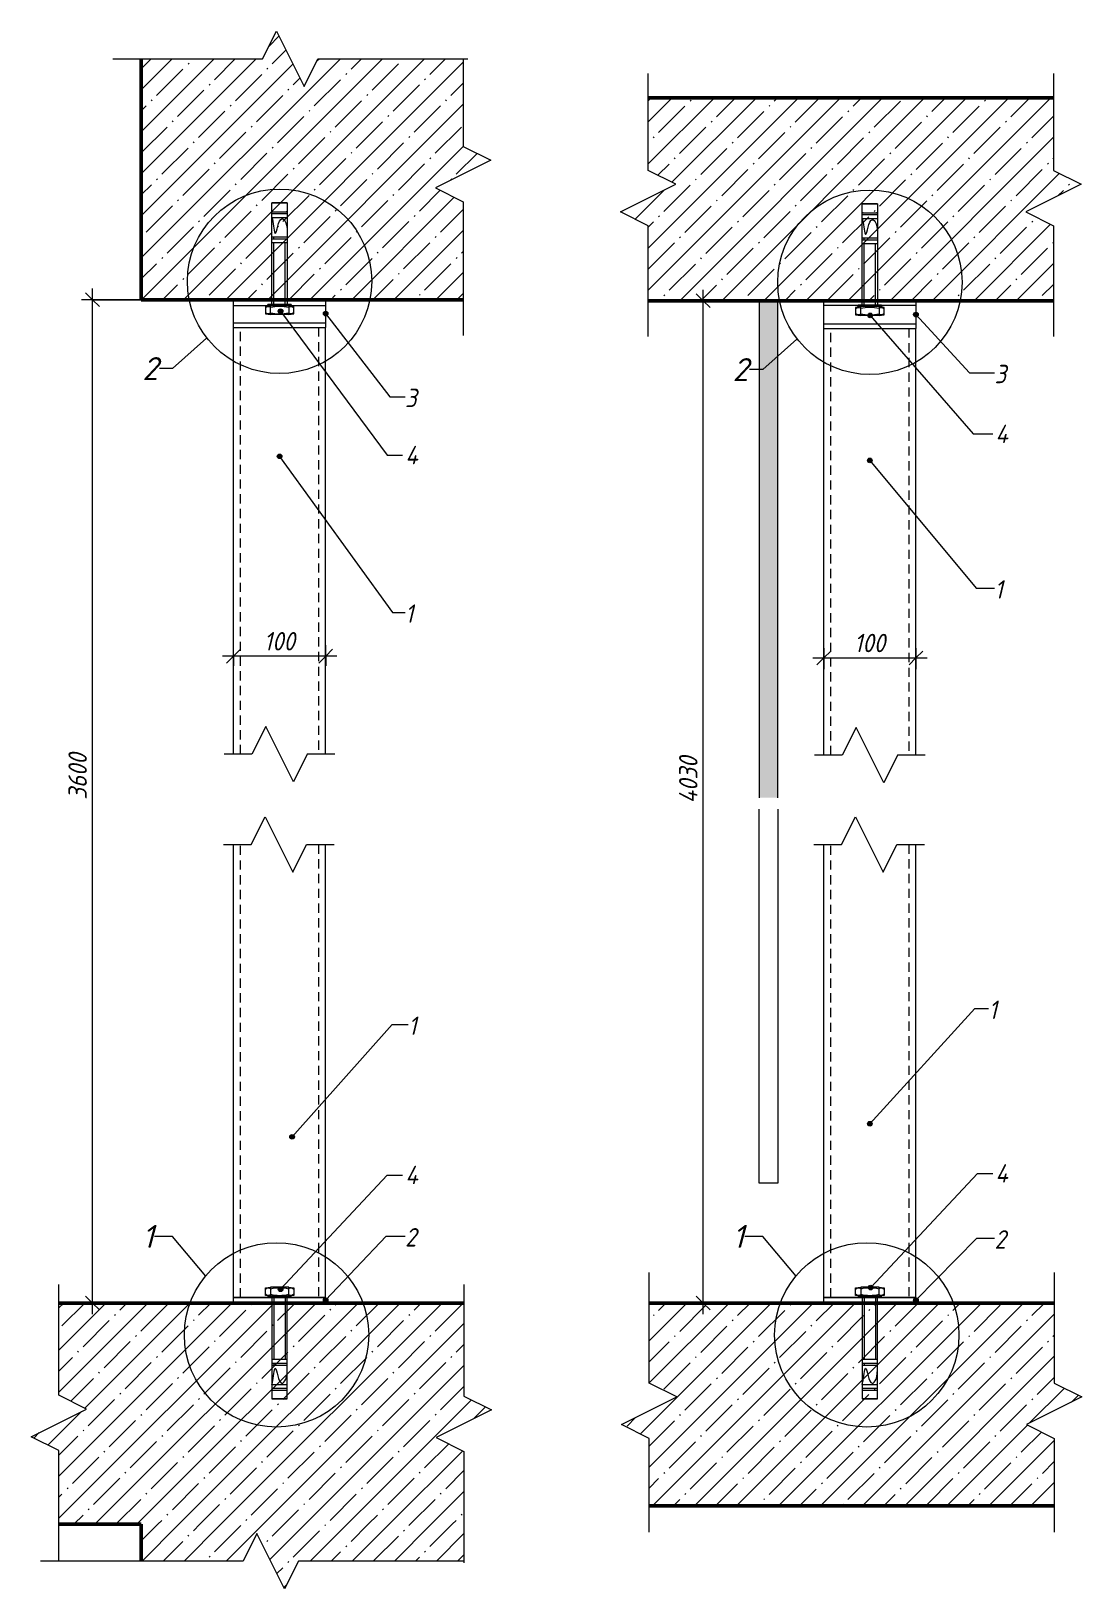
# Model space of a CAD drawing. Header units: millimetres. Extents: x 1214 to 43479, y -809 to 8550.
# Drawn here: x 25717 to 26857, y -440 to 1249 of the extents above; entities that cross this region are included whole.
import ezdxf

# ---------------------------------------------------------------- set-up
doc = ezdxf.new("R2010")
doc.units = ezdxf.units.MM
doc.linetypes.add('200_ШТРИХ_ш1п0_6_', pattern=[16, 10, -6])
for name, color, linetype, lineweight in [('A-ANNO-DIMS', 7, 'Continuous', 9), ('A-ANNO-DIMS-10', 7, 'Continuous', 9), ('A-DETL', 7, 'Continuous', 9), ('A-DETL-1', 7, '200_ШТРИХ_ш1п0_6_', 5), ('A-DETL-2', 7, 'Continuous', 5), ('A-DETL-GENF-2', 7, 'Continuous', 5), ('A-FLOR-FNSH-2', 7, 'Continuous', 50), ('A-FLOR-PATT-1', 7, 'Continuous', 5), ('A-GENM', 7, 'Continuous', 9), ('A-GENM-IDEN', 7, 'Continuous', 9), ('A-WALL-FNSH-1', 7, 'Continuous', 5), ('A-WALL-PATT-1', 7, 'Continuous', 5), ('G-ANNO-TEXT', 7, 'Continuous', 9), ('I-WALL', 7, 'Continuous', 5)]:
    doc.layers.add(name, color=color, linetype=linetype, lineweight=lineweight)
doc.styles.add('ISOCPEUR_I_2', font='isocpeui.ttf', dxfattribs={"width": 0.9, "height": 20})
doc.styles.add('ISOCPEUR_I_3', font='isocpeui.ttf', dxfattribs={"height": 25})
doc.dimstyles.new('ISO-2_0_0_9К_СРЕДНИЙ_1', dxfattribs={"dimscale": 304.8, "dimtxt": 19.919624, "dimasz": 0.049213, "dimexe": 0.03937, "dimexo": 0, "dimgap": 0, "dimtad": 1, "dimdec": 0, "dimzin": 0, "dimdsep": 46, "dimtxsty": 'ISOCPEUR_I_2', "dimblk1": 'OBLIQUE', "dimblk2": 'OBLIQUE', "dimsah": 1, "dimcen": 0.09, "dimdle": 0.03937, "dimazin": 0, "dimtfac": 1, "dimtdec": 4, "dimtix": 1, "dimtmove": 0, "dimatfit": 3, "dimfxl": 1, "dimtvp": 1, "dimtolj": 1, "dimtzin": 0, "dimarcsym": 2})
pattern_1 = [(45, (26075.544, 5485), (-22.80985, 22.80985), []), (45, (26098.353, 5485), (-22.80985, 22.80985), [40.323, -8.065, 1.341, -6.723])]
pattern_2 = [(45, (26460.47, 5285), (-22.80985, 22.80985), []), (45, (26483.28, 5285), (-22.80985, 22.80985), [40.322, -8.064, 1.341, -6.723])]

# ---------------------------------------------------------------- blocks, each defined once
blk = doc.blocks.new('Фахверк_Влож_Швеллер - Швеллер_Фахверка-25560002-АР1_1_Ф-5 и Ф-5_1')
at = {"layer": 'A-GENM'}
for p, q in [((-66660, 928.1), (-66560, 928.1)), ((-66660, 465.2), (-66660, 928.1)), ((-66560, 465.2), (-66560, 928.1))]:
    blk.add_line(p, q, dxfattribs=at)
blk = doc.blocks.new('Фахверк_Влож_Полоса верхняя - Полоса верхняя_Фахверка-25545440-АР1_1_Ф-5 и Ф-5_1')
at = {"layer": 'A-GENM'}
for p, q in [((-66660, 933.1), (-66660, 958.1)), ((-66560, 958.1), (-66560, 933.1)), ((-66660, 928.1), (-66660, 933.1)), ((-66660, 933.1), (-66560, 933.1)), ((-66560, 933.1), (-66560, 928.1)), ((-66660, 928.1), (-66560, 928.1))]:
    blk.add_line(p, q, dxfattribs=at)
blk = doc.blocks.new('DET_L_Линия разрыва1 - М10-27045875-АР1_1_Ф-5 и Ф-5_1')
at = {"layer": 'A-DETL-GENF-2'}
for p, q in [((-66625, 495.2), (-66640, 465.2)), ((-66595, 435.2), (-66625, 495.2)), ((-66640, 465.2), (-66670, 465.2)), ((-66580, 465.2), (-66595, 435.2)), ((-66550, 465.2), (-66580, 465.2))]:
    blk.add_line(p, q, dxfattribs=at)
blk = doc.blocks.new('DET_L_Линия разрыва1 - М10-27047148-АР1_1_Ф-5 и Ф-5_1')
at = {"layer": 'A-DETL-GENF-2'}
for p, q in [((-66410.9, 1219.4), (-66410.9, 1124.4)), ((-66410.9, 1124.4), (-66380.9, 1109.4)), ((-66380.9, 1109.4), (-66440.9, 1079.4)), ((-66440.9, 1079.4), (-66410.9, 1064.4)), ((-66410.9, 1064.4), (-66410.9, 919.4))]:
    blk.add_line(p, q, dxfattribs=at)
blk = doc.blocks.new('DET_L_Линия разрыва1 - М10-27047082-АР1_1_Ф-5 и Ф-5_1')
at = {"layer": 'A-DETL-GENF-2'}
for p, q in [((-66628.4, 1219.4), (-66613.4, 1249.4)), ((-66613.4, 1249.4), (-66583.4, 1189.4)), ((-66790.9, 1219.4), (-66628.4, 1219.4)), ((-66583.4, 1189.4), (-66568.4, 1219.4)), ((-66568.4, 1219.4), (-66405.9, 1219.4))]:
    blk.add_line(p, q, dxfattribs=at)
blk = doc.blocks.new('Фахверк_Влож_Швеллер - Швеллер_Фахверка-V14-АР1_1_Ф-5 и Ф-5_1')
at = {"layer": 'A-GENM'}
for p, q in [((-66660, -124), (-66660, 367.3)), ((-66560, -124), (-66560, 367.3)), ((-66560, -124), (-66660, -124))]:
    blk.add_line(p, q, dxfattribs=at)
blk = doc.blocks.new('Фахверк_Влож_Полоса нижняя - Полоса_Фахверка-25539285-АР1_1_Ф-5 и Ф-5_1')
at = {"layer": 'A-GENM'}
for p, q in [((-66660, -130), (-66660, -124)), ((-66660, -124), (-66560, -124)), ((-66560, -124), (-66560, -130))]:
    blk.add_line(p, q, dxfattribs=at)
blk = doc.blocks.new('DET_L_Линия разрыва1 - М10-27046020-АР1_1_Ф-5 и Ф-5_1')
at = {"layer": 'A-DETL-GENF-2'}
for p, q in [((-66849.5, -230), (-66849.5, -110)), ((-66819.5, -245), (-66849.5, -230)), ((-66879.5, -275), (-66819.5, -245)), ((-66849.5, -290), (-66879.5, -275)), ((-66849.5, -410), (-66849.5, -290))]:
    blk.add_line(p, q, dxfattribs=at)
blk = doc.blocks.new('DET_L_Линия разрыва1 - М10-27045885-АР1_1_Ф-5 и Ф-5_1')
at = {"layer": 'A-DETL-GENF-2'}
for p, q in [((-66640.7, 367.3), (-66625.7, 397.3)), ((-66625.7, 397.3), (-66595.7, 337.3)), ((-66670.7, 367.3), (-66640.7, 367.3)), ((-66595.7, 337.3), (-66580.7, 367.3)), ((-66580.7, 367.3), (-66550.7, 367.3))]:
    blk.add_line(p, q, dxfattribs=at)
blk = doc.blocks.new('DET_L_Линия разрыва1 - М10-27047293-АР1_1_Ф-5 и Ф-5_1')
at = {"layer": 'A-DETL-GENF-2'}
for p, q in [((-66634.5, -380), (-66649.5, -410)), ((-66604.5, -440), (-66634.5, -380)), ((-66649.5, -410), (-66869.5, -410)), ((-66589.5, -410), (-66604.5, -440)), ((-66410, -410), (-66589.5, -410))]:
    blk.add_line(p, q, dxfattribs=at)
blk = doc.blocks.new('DET_L_Линия разрыва1 - М10-27047339-АР1_1_Ф-5 и Ф-5_1')
at = {"layer": 'A-DETL-GENF-2'}
for p, q in [((-66410, -110), (-66410, -230.9)), ((-66410, -230.9), (-66380, -245.9)), ((-66380, -245.9), (-66440, -275.9)), ((-66440, -275.9), (-66410, -290.9)), ((-66410, -290.9), (-66410, -411.8))]:
    blk.add_line(p, q, dxfattribs=at)
blk = doc.blocks.new('Фахверк_Влож_Швеллер - Швеллер_Фахверка-26877483-АР1_1_Ф-6')
at = {"layer": 'A-GENM'}
for p, q in [((-21980, 927), (-21880, 927)), ((-21980, 464.1), (-21980, 927)), ((-21880, 464.1), (-21880, 927))]:
    blk.add_line(p, q, dxfattribs=at)
blk = doc.blocks.new('Фахверк_Влож_Полоса верхняя - Полоса верхняя_Фахверка-25545440-АР1_1_Ф-6')
at = {"layer": 'A-GENM'}
for p, q in [((-21980, 932), (-21980, 957)), ((-21880, 957), (-21880, 932)), ((-21980, 927), (-21980, 932)), ((-21980, 932), (-21880, 932)), ((-21880, 932), (-21880, 927)), ((-21980, 927), (-21880, 927))]:
    blk.add_line(p, q, dxfattribs=at)
blk = doc.blocks.new('DET_L_Линия разрыва1 - М10-27045875-АР1_1_Ф-6')
at = {"layer": 'A-DETL-GENF-2'}
for p, q in [((-21945, 494.1), (-21960, 464.1)), ((-21915, 434.1), (-21945, 494.1)), ((-21960, 464.1), (-21990, 464.1)), ((-21900, 464.1), (-21915, 434.1)), ((-21870, 464.1), (-21900, 464.1))]:
    blk.add_line(p, q, dxfattribs=at)
blk = doc.blocks.new('DET_L_Линия разрыва1 - М10-27046020-АР1_1_Ф-6')
at = {"layer": 'A-DETL-GENF-2'}
for p, q in [((-22170.4, 1098.3), (-22170.4, 1203.4)), ((-22140.4, 1083.3), (-22170.4, 1098.3)), ((-22200.4, 1053.3), (-22140.4, 1083.3)), ((-22170.4, 1038.3), (-22200.4, 1053.3)), ((-22170.4, 918.3), (-22170.4, 1038.3))]:
    blk.add_line(p, q, dxfattribs=at)
blk = doc.blocks.new('DET_L_Линия разрыва1 - М10-V15-АР1_1_Ф-6')
at = {"layer": 'A-DETL-GENF-2'}
for p, q in [((-21730.9, 1203.4), (-21730.9, 1098.3)), ((-21730.9, 1098.3), (-21700.9, 1083.3)), ((-21700.9, 1083.3), (-21760.9, 1053.3)), ((-21760.9, 1053.3), (-21730.9, 1038.3)), ((-21730.9, 1038.3), (-21730.9, 918.3))]:
    blk.add_line(p, q, dxfattribs=at)
blk = doc.blocks.new('Фахверк_Влож_Швеллер - Швеллер_Фахверка-V16-АР1_1_Ф-6')
at = {"layer": 'A-GENM'}
for p, q in [((-21980, -124), (-21980, 367.3)), ((-21880, -124), (-21880, 367.3)), ((-21880, -124), (-21980, -124))]:
    blk.add_line(p, q, dxfattribs=at)
blk = doc.blocks.new('Фахверк_Влож_Полоса нижняя - Полоса_Фахверка-25539285-АР1_1_Ф-6')
at = {"layer": 'A-GENM'}
for p, q in [((-21980, -130), (-21980, -124)), ((-21980, -124), (-21880, -124)), ((-21880, -124), (-21880, -130))]:
    blk.add_line(p, q, dxfattribs=at)
blk = doc.blocks.new('DET_L_Линия разрыва1 - М10-V17-АР1_1_Ф-6')
at = {"layer": 'A-DETL-GENF-2'}
for p, q in [((-22169.5, -216.9), (-22169.5, -96.9)), ((-22139.5, -231.9), (-22169.5, -216.9)), ((-22199.5, -261.9), (-22139.5, -231.9)), ((-22169.5, -276.9), (-22199.5, -261.9)), ((-22169.5, -378.6), (-22169.5, -276.9))]:
    blk.add_line(p, q, dxfattribs=at)
blk = doc.blocks.new('DET_L_Линия разрыва1 - М10-27045885-АР1_1_Ф-6')
at = {"layer": 'A-DETL-GENF-2'}
for p, q in [((-21960.7, 367.3), (-21945.7, 397.3)), ((-21945.7, 397.3), (-21915.7, 337.3)), ((-21990.7, 367.3), (-21960.7, 367.3)), ((-21915.7, 337.3), (-21900.7, 367.3)), ((-21900.7, 367.3), (-21870.7, 367.3))]:
    blk.add_line(p, q, dxfattribs=at)
blk = doc.blocks.new('DET_L_Линия разрыва1 - М10-V18-АР1_1_Ф-6')
at = {"layer": 'A-DETL-GENF-2'}
for p, q in [((-21730, -96.9), (-21730, -216.9)), ((-21730, -216.9), (-21700, -231.9)), ((-21700, -231.9), (-21760, -261.9)), ((-21760, -261.9), (-21730, -276.9)), ((-21730, -276.9), (-21730, -378.6))]:
    blk.add_line(p, q, dxfattribs=at)
blk = doc.blocks.new('DIMBLOCK65-АР1_1_Ф-5 и Ф-5_1')
at = {"layer": 'A-ANNO-DIMS-10', "lineweight": 20}
for p, q in [((25783.6, 958.1), (25776.1, 965.6)), ((25783.6, 958.1), (25791.1, 950.6)), ((25783.6, -130), (25776.1, -122.5)), ((25783.6, -130), (25791.1, -137.5))]:
    blk.add_line(p, q, dxfattribs=at)
at = {"layer": 'A-ANNO-DIMS-10'}
for p, q in [((25783.6, -142), (25783.6, 970.1)), ((25838.1, 958.1), (25771.6, 958.1)), ((25783.6, 958.1), (25838.1, 958.1)), ((25773, -130), (25795.6, -130)), ((25783.6, -130), (25773, -130))]:
    blk.add_line(p, q, dxfattribs=at)
at = {"layer": 'A-ANNO-DIMS-10', "color": 0, "insert": (25757.5, 415.8), "char_height": 20, "width": 60.678, "attachment_point": 1, "rotation": 90, "line_spacing_factor": 1.149209, "style": 'ISOCPEUR_I_2'}
blk.add_mtext('3600', dxfattribs=at)
blk = doc.blocks.new('_Oblique')
at = {"color": 0, "linetype": 'ByBlock', "lineweight": -2}
blk.add_line((-0.5, -0.5), (0.5, 0.5), dxfattribs=at)
blk = doc.blocks.new('DIMBLOCK66-АР1_1_Ф-5 и Ф-5_1')
at = {"layer": 'A-ANNO-DIMS-10'}
for p, q in [((25936.6, 561), (25936.6, 583.6)), ((26036.6, 561), (26036.6, 583.6)), ((26048.6, 571.6), (25924.6, 571.6)), ((25936.6, 571.6), (25936.6, 561)), ((26036.6, 571.6), (26036.6, 561))]:
    blk.add_line(p, q, dxfattribs=at)
at = {"layer": 'A-ANNO-DIMS-10', "lineweight": 20}
for p, q in [((25936.6, 571.6), (25944.1, 579.1)), ((26036.6, 571.6), (26044.1, 579.1)), ((25936.6, 571.6), (25929.1, 564.1)), ((26036.6, 571.6), (26029.1, 564.1))]:
    blk.add_line(p, q, dxfattribs=at)
at = {"layer": 'A-ANNO-DIMS-10', "color": 0, "insert": (25969.5, 597.7), "char_height": 20, "width": 40.912, "attachment_point": 1, "line_spacing_factor": 1.149209, "style": 'ISOCPEUR_I_2'}
blk.add_mtext('100', dxfattribs=at)
blk = doc.blocks.new('DIMBLOCK67-АР1_1_Ф-6')
at = {"layer": 'A-ANNO-DIMS-10', "lineweight": 20}
for p, q in [((26446.2, 957), (26438.7, 964.5)), ((26446.2, 957), (26453.7, 949.5)), ((26446.2, -130), (26438.7, -122.5)), ((26446.2, -130), (26453.7, -137.5))]:
    blk.add_line(p, q, dxfattribs=at)
at = {"layer": 'A-ANNO-DIMS-10'}
for p, q in [((26446.2, -142), (26446.2, 969)), ((26435.5, 957), (26458.2, 957)), ((26446.2, 957), (26435.5, 957)), ((26435.5, -130), (26458.2, -130)), ((26446.2, -130), (26435.5, -130))]:
    blk.add_line(p, q, dxfattribs=at)
at = {"layer": 'A-ANNO-DIMS-10', "color": 0, "insert": (26420, 411.8), "char_height": 20, "width": 62.517, "attachment_point": 1, "rotation": 90, "line_spacing_factor": 1.149209, "style": 'ISOCPEUR_I_2'}
blk.add_mtext('4030', dxfattribs=at)
blk = doc.blocks.new('DIMBLOCK68-АР1_1_Ф-6')
at = {"layer": 'A-ANNO-DIMS-10'}
for p, q in [((26577, 580.2), (26577, 557.6)), ((26577, 569.6), (26577, 580.2)), ((26677, 580.2), (26677, 557.6)), ((26677, 569.6), (26677, 580.2)), ((26565, 569.6), (26689, 569.6))]:
    blk.add_line(p, q, dxfattribs=at)
at = {"layer": 'A-ANNO-DIMS-10', "lineweight": 20}
for p, q in [((26577, 569.6), (26584.5, 577.1)), ((26677, 569.6), (26684.5, 577.1)), ((26577, 569.6), (26569.5, 562.1)), ((26677, 569.6), (26669.5, 562.1))]:
    blk.add_line(p, q, dxfattribs=at)
at = {"layer": 'A-ANNO-DIMS-10', "color": 0, "insert": (26609.9, 595.8), "char_height": 20, "width": 40.912, "attachment_point": 1, "line_spacing_factor": 1.149209, "style": 'ISOCPEUR_I_2'}
blk.add_mtext('100', dxfattribs=at)

msp = doc.modelspace()

# ---------------------------------------------------------------- hatches: boundary and pattern name
at = {"layer": 'A-FLOR-PATT-1'}
h = msp.add_hatch(dxfattribs=at)
h.set_pattern_fill('FP_7', color=256, style=0, pattern_type=2)
h.set_pattern_definition(pattern_1)
h.paths.add_polyline_path([(26155.71252, 958.0997), (26185.71252, 958.0997), (26185.71252, 1064.38023), (26155.71252, 1079.38023), (26215.71252, 1109.38023), (26185.71252, 1124.38023), (26185.71252, 1219.38023), (26028.21252, 1219.38023), (26013.21252, 1189.38023), (25983.21252, 1249.38023), (25968.21252, 1219.38023), (25836.56973, 1219.38023), (25836.56973, 958.0997)], flags=0)
h = msp.add_hatch(dxfattribs=at)
h.set_pattern_fill('FP_8', color=256, style=0, pattern_type=2)
h.set_pattern_definition(pattern_2)
h.paths.add_polyline_path([(26676.9892, 957.02828), (26826.13252, 957.02828), (26826.13252, 1038.30889), (26796.13252, 1053.30889), (26856.13252, 1083.30889), (26826.13252, 1098.30889), (26826.13252, 1177.02822), (26386.60852, 1177.02822), (26386.60852, 1098.30889), (26416.60852, 1083.30889), (26356.60852, 1053.30889), (26386.60852, 1038.30889), (26386.60852, 957.02828), (26576.98919, 957.02828)], flags=0)
h = msp.add_hatch(dxfattribs=at)
h.set_pattern_fill('FP_7', color=256, style=0, pattern_type=2)
h.set_pattern_definition(pattern_1)
h.paths.add_polyline_path([(25747.0452, -370.00002), (26186.56919, -370.00002), (26186.56919, -290.89271), (26156.56919, -275.89271), (26216.56919, -245.89271), (26186.56919, -230.89271), (26186.56919, -130), (25747.0452, -130), (25747.0452, -230), (25777.0452, -245), (25717.0452, -275), (25747.0452, -290), (25747.0452, -368.80235)], flags=0)
h = msp.add_hatch(dxfattribs=at)
h.set_pattern_fill('FP_8', color=256, style=0, pattern_type=2)
h.set_pattern_definition(pattern_2)
h.paths.add_polyline_path([(26387.4652, -350), (26826.98919, -350), (26826.98919, -276.91977), (26796.98919, -261.91977), (26856.98919, -231.91977), (26826.98919, -216.91977), (26826.98919, -130), (26387.4652, -130), (26387.4652, -216.91977), (26417.4652, -231.91977), (26357.4652, -261.91977), (26387.4652, -276.91977), (26387.4652, -302.10964)], flags=0)
h = msp.add_hatch(dxfattribs=at)
h.set_pattern_fill('FP_7', color=256, style=0, pattern_type=2)
h.set_pattern_definition(pattern_1)
h.paths.add_polyline_path([(25992.0452, -440), (26007.0452, -410), (26186.56919, -410), (26186.56919, -370.00002), (25836.56973, -370.00002), (25836.56973, -410), (25947.0452, -410), (25962.0452, -380), (25977.0452, -410)], flags=0)
at = {"layer": 'A-GENM-IDEN'}
h = msp.add_hatch(color=256, dxfattribs=at)
edge = h.paths.add_edge_path(flags=0)
edge.add_arc((26036.56919, 943.09959), 2.5, 0, 360)
h = msp.add_hatch(color=256, dxfattribs=at)
edge = h.paths.add_edge_path(flags=0)
edge.add_arc((26676.98919, 942.02825), 2.5, 0, 360)
h = msp.add_hatch(color=256, dxfattribs=at)
edge = h.paths.add_edge_path(flags=0)
edge.add_arc((25986.56919, 788.23957), 2.5, 0, 360)
h = msp.add_hatch(color=256, dxfattribs=at)
edge = h.paths.add_edge_path(flags=0)
edge.add_arc((26626.98919, 783.87078), 2.5, 0, 360)
h = msp.add_hatch(color=256, dxfattribs=at)
edge = h.paths.add_edge_path(flags=0)
edge.add_arc((26000.17239, 50.2505), 2.5, 0, 360)
h = msp.add_hatch(color=256, dxfattribs=at)
edge = h.paths.add_edge_path(flags=0)
edge.add_arc((26626.98919, 64.40066), 2.5, 0, 360)
h = msp.add_hatch(color=256, dxfattribs=at)
edge = h.paths.add_edge_path(flags=0)
edge.add_arc((26036.56919, -127), 2.5, 0, 360)
h = msp.add_hatch(color=256, dxfattribs=at)
edge = h.paths.add_edge_path(flags=0)
edge.add_arc((26676.98919, -127), 2.5, 0, 360)
at = {"layer": 'A-WALL-PATT-1'}
h = msp.add_hatch(dxfattribs=at)
h.set_pattern_fill('FP_9', color=256, style=0, pattern_type=2)
h.set_pattern_definition([(45, (26460.471, 5285), (-7.543415, 7.543415), [10.668, -1.778, 0.356, -1.778]), (45, (26460.471, 5292.539), (-7.543415, 7.543415), []), (50, (26460.471, 5285), (12.752731, -1.115207), [1.333, -14.668]), (355, (26460.471, 5285), (-2.466776, 13.373885), [1.067, -11.735]), (100.451, (26461.534, 5284.907), (10.286072, 12.258196), [1.133, -12.466]), (46.184, (26460.471, 5288.556), (18.97573, -2.943244), [2, -22.003]), (96.636, (26462.052, 5288.311), (16.61788, 17.31942), [1.7, -18.699]), (351.184, (26460.471, 5288.556), (16.61877, 17.3196), [1.6, -17.602]), (21, (26462.249, 5287.667), (10.613127, -7.158028), [1.333, -14.668]), (326, (26462.249, 5287.667), (4.326297, 12.89298), [1.067, -11.735]), (71.451, (26463.133, 5287.07), (14.939292, 5.734473), [1.133, -12.466]), (37.5, (26460.471, 5285), (0.2165217, 5.918939), [0.335, -11.257, 0.335, -11.577, -11.779]), (37.5, (26460.471, 5285), (0.2165217, 5.918939), [-23.505, 0.335, -11.444]), (7.5, (26460.471, 5285), (4.677696, 7.012555), [0.335, -6.457, 0.335, -10.991, -4.489]), (7.5, (26460.471, 5285), (4.677696, 7.012555), [-18.118, 0.335, -4.154]), (327.5, (26456.506, 5285), (9.490761, -0.401216), [0.335, -4.11, 0.335, -13.533, -18.402]), (327.5, (26456.506, 5285), (9.490761, -0.401216), [-18.313, 0.335, -18.067]), (317.5, (26454.728, 5285), (10.368424, 1.779783), [0.335, -5.443, 0.335, -8.875, -13.068]), (317.5, (26454.728, 5285), (10.368424, 1.779783), [-14.989, 0.335, -12.733])])
h.paths.add_polyline_path([(26506.98847, 417.91962), (26526.98957, 417.91962), (26526.98957, 957.02828), (26506.98847, 957.02828), (26506.98847, 927.02836)], flags=0)
at = {"layer": 'G-ANNO-TEXT'}
h = msp.add_hatch(color=256, dxfattribs=at)
edge = h.paths.add_edge_path(flags=0)
edge.add_arc((25987.63862, 945.69452), 2.5, 0, 360)
h = msp.add_hatch(color=256, dxfattribs=at)
edge = h.paths.add_edge_path(flags=0)
edge.add_arc((26627.34611, 941.05382), 2.5, 0, 360)
h = msp.add_hatch(color=256, dxfattribs=at)
edge = h.paths.add_edge_path(flags=0)
edge.add_arc((25987.63862, -115.03949), 2.5, 0, 360)
h = msp.add_hatch(color=256, dxfattribs=at)
edge = h.paths.add_edge_path(flags=0)
edge.add_arc((26627.87361, -113.31655), 2.5, 0, 360)

# ---------------------------------------------------------------- linework, layer by layer
at = {"layer": 'A-DETL'}
for p, q in [((25936.56919, 951.66378), (26036.56919, 951.66378)), ((26576.98919, 952.02825), (26676.98919, 952.02825))]:
    msp.add_line(p, q, dxfattribs=at)
at = {"layer": 'A-DETL-1'}
for p, q in [((25944.16919, 465.21365), (25944.16919, 928.09959)), ((26028.96919, 928.09959), (26028.96919, 465.21365)), ((26584.58919, 464.14231), (26584.58919, 927.02825)), ((26669.38919, 927.02825), (26669.38919, 464.14231)), ((25944.16919, -124), (25944.16919, 367.30339)), ((26028.96919, 367.30339), (26028.96919, -124)), ((26584.58919, -124), (26584.58919, 367.30339)), ((26669.38919, 367.30339), (26669.38919, -124))]:
    msp.add_line(p, q, dxfattribs=at)
at = {"layer": 'A-DETL-2'}
for p, q in [((25994.83529, 1063.09959), (25978.30309, 1063.09959)), ((25978.30309, 1063.09959), (25994.83529, 1063.09959)), ((25978.30309, 953.09959), (25978.30309, 1063.09959)), ((25978.30309, 1051.45283), (25994.83529, 1051.45283)), ((25979.27502, 1053.51936), (25993.86337, 1053.51936)), ((25994.83529, 1063.09959), (25994.83529, 953.09959)), ((26635.25529, 1062.02825), (26618.72309, 1062.02825)), ((26618.72309, 1062.02825), (26635.25529, 1062.02825)), ((26618.72309, 952.02825), (26618.72309, 1062.02825)), ((26618.72309, 1050.38149), (26635.25529, 1050.38149)), ((26619.69502, 1052.44802), (26634.28337, 1052.44802)), ((26635.25529, 1062.02825), (26635.25529, 952.02825)), ((25978.30309, 1047.31978), (25994.83529, 1047.31978)), ((26618.72309, 1046.24844), (26635.25529, 1046.24844)), ((25978.30309, 1026.35685), (25994.83529, 1026.35685)), ((25978.30309, 1024.29032), (25994.83529, 1024.29032)), ((25978.30309, 1020.15727), (25994.83529, 1020.15727)), ((25980.36962, 1024.29032), (25980.36962, 1026.35685)), ((25980.41154, 953.09959), (25980.41154, 1020.15727)), ((25980.45835, 1024.29032), (25980.45835, 1026.35685)), ((25992.72685, 953.09959), (25992.72685, 1020.15727)), ((26618.72309, 1025.28551), (26635.25529, 1025.28551)), ((26618.72309, 1023.21898), (26635.25529, 1023.21898)), ((26618.72309, 1019.08593), (26635.25529, 1019.08593)), ((26620.78962, 1023.21898), (26620.78962, 1025.28551)), ((26620.83154, 952.02825), (26620.83154, 1019.08593)), ((26620.87835, 1023.21898), (26620.87835, 1025.28551)), ((26633.14685, 952.02825), (26633.14685, 1019.08593)), ((25976.64987, 951.66378), (25971.16127, 950.89492)), ((25971.16127, 950.89492), (25971.16127, 942.70164)), ((25973.89451, 951.66378), (25973.89451, 953.09959)), ((25999.24388, 953.09959), (25973.89451, 953.09959)), ((25999.24388, 951.66378), (25973.89451, 951.66378)), ((25976.64987, 941.91532), (25976.64987, 951.66378)), ((25996.48851, 951.66378), (25976.64987, 951.66378)), ((25981.02561, 953.09959), (25983.06834, 953.09959)), ((26001.97712, 950.89492), (25996.48851, 951.66378)), ((25996.48851, 951.66378), (25996.48851, 941.91532)), ((25999.24388, 953.09959), (25999.24388, 951.66378)), ((26001.97712, 942.70164), (26001.97712, 950.89492)), ((26617.06987, 950.59244), (26611.58127, 949.82358)), ((26611.58127, 949.82358), (26611.58127, 941.6303)), ((26614.31451, 950.59244), (26614.31451, 952.02825)), ((26639.66388, 952.02825), (26614.31451, 952.02825)), ((26639.66388, 950.59244), (26614.31451, 950.59244)), ((26617.06987, 940.84398), (26617.06987, 950.59244)), ((26636.90851, 950.59244), (26617.06987, 950.59244)), ((26621.44561, 952.02825), (26623.48834, 952.02825)), ((26642.39712, 949.82358), (26636.90851, 950.59244)), ((26636.90851, 950.59244), (26636.90851, 940.84398)), ((26639.66388, 952.02825), (26639.66388, 950.59244)), ((26642.39712, 941.6303), (26642.39712, 949.82358)), ((25971.16127, 942.70164), (25976.64987, 941.93278)), ((25996.48851, 941.91532), (25976.64987, 941.91532)), ((25996.48851, 941.93278), (26001.97712, 942.70164)), ((26611.58127, 941.6303), (26617.06987, 940.86144)), ((26636.90851, 940.84398), (26617.06987, 940.84398)), ((26636.90851, 940.86144), (26642.39712, 941.6303)), ((25971.16127, -113.60205), (25976.64987, -112.83319)), ((25971.16127, -121.79533), (25971.16127, -113.60205)), ((25996.48851, -112.81573), (25976.64987, -112.81573)), ((25976.64987, -112.81573), (25976.64987, -122.56419)), ((25996.48851, -122.56419), (25996.48851, -112.81573)), ((25996.48851, -112.83319), (26001.97712, -113.60205)), ((26001.97712, -113.60205), (26001.97712, -121.79533)), ((26611.58127, -113.60205), (26617.06987, -112.83319)), ((26611.58127, -121.79533), (26611.58127, -113.60205)), ((26636.90851, -112.81573), (26617.06987, -112.81573)), ((26617.06987, -112.81573), (26617.06987, -122.56419)), ((26636.90851, -122.56419), (26636.90851, -112.81573)), ((26636.90851, -112.83319), (26642.39712, -113.60205)), ((26642.39712, -113.60205), (26642.39712, -121.79533)), ((25976.64987, -122.56419), (25971.16127, -121.79533)), ((25999.24388, -122.56419), (25973.89451, -122.56419)), ((25973.89451, -122.56419), (25973.89451, -124)), ((25999.24388, -124), (25973.89451, -124)), ((25996.48851, -122.56419), (25976.64987, -122.56419)), ((25978.30309, -124), (25978.30309, -234)), ((25980.41154, -124), (25980.41154, -191.05768)), ((25981.02561, -124), (25983.06834, -124)), ((25992.72685, -124), (25992.72685, -191.05768)), ((25994.83529, -234), (25994.83529, -124)), ((26001.97712, -121.79533), (25996.48851, -122.56419)), ((25999.24388, -124), (25999.24388, -122.56419)), ((26617.06987, -122.56419), (26611.58127, -121.79533)), ((26639.66388, -122.56419), (26614.31451, -122.56419)), ((26614.31451, -122.56419), (26614.31451, -124)), ((26639.66388, -124), (26614.31451, -124)), ((26636.90851, -122.56419), (26617.06987, -122.56419)), ((26618.72309, -124), (26618.72309, -234)), ((26620.83154, -124), (26620.83154, -191.05768)), ((26621.44561, -124), (26623.48834, -124)), ((26633.14685, -124), (26633.14685, -191.05768)), ((26635.25529, -234), (26635.25529, -124)), ((26642.39712, -121.79533), (26636.90851, -122.56419)), ((26639.66388, -124), (26639.66388, -122.56419)), ((25978.30309, -191.05768), (25994.83529, -191.05768)), ((25978.30309, -195.19073), (25994.83529, -195.19073)), ((25978.30309, -197.25726), (25994.83529, -197.25726)), ((25980.36962, -195.19073), (25980.36962, -197.25726)), ((25980.45835, -195.19073), (25980.45835, -197.25726)), ((26618.72309, -191.05768), (26635.25529, -191.05768)), ((26618.72309, -195.19073), (26635.25529, -195.19073)), ((26618.72309, -197.25726), (26635.25529, -197.25726)), ((26620.78962, -195.19073), (26620.78962, -197.25726)), ((26620.87835, -195.19073), (26620.87835, -197.25726)), ((25978.30309, -218.22019), (25994.83529, -218.22019)), ((26618.72309, -218.22019), (26635.25529, -218.22019)), ((25978.30309, -222.35324), (25994.83529, -222.35324)), ((25994.83529, -234), (25978.30309, -234)), ((25978.30309, -234), (25994.83529, -234)), ((25979.27502, -224.41977), (25993.86337, -224.41977)), ((26618.72309, -222.35324), (26635.25529, -222.35324)), ((26635.25529, -234), (26618.72309, -234)), ((26618.72309, -234), (26635.25529, -234)), ((26619.69502, -224.41977), (26634.28337, -224.41977))]:
    msp.add_line(p, q, dxfattribs=at)
for centre in [(25986.56919, 978.09959), (26626.98919, 977.02825), (25983.24827, -164.61535), (26623.66827, -164.61535)]:
    msp.add_circle(centre, 100, dxfattribs=at)
for centre, radius, start, end in [((25979.48369, 1052.15939), 1.37588, 98.72344894, 149.10051454), ((25993.65469, 1052.15939), 1.37588, 30.89948539, 81.27655106), ((26619.9037, 1051.08805), 1.37588, 98.72344894, 149.10051454), ((26634.07469, 1051.08805), 1.37588, 30.89948539, 81.27655106), ((25974.29012, 946.35684), 4.22871, 56.08031185, 137.72360385), ((25986.56919, 907.94076), 42.8477, 76.61449587, 103.38550413), ((25998.84826, 946.35684), 4.22871, 42.27639616, 123.91968816), ((26614.71013, 945.2855), 4.22871, 56.08031185, 137.72360385), ((26626.98919, 906.86942), 42.8477, 76.61449587, 103.38550413), ((26639.26826, 945.2855), 4.22871, 42.27639616, 123.91968816), ((25974.29012, 947.22226), 4.22871, 222.27639615, 303.91968815), ((25986.56919, 985.63834), 42.8477, 256.61449587, 283.38550413), ((25998.84826, 947.22226), 4.22871, 236.08031184, 317.72360384), ((26614.71013, 946.15092), 4.22871, 222.27639615, 303.91968815), ((26626.98919, 984.567), 42.8477, 256.61449587, 283.38550413), ((26639.26826, 946.15092), 4.22871, 236.08031184, 317.72360384), ((25974.29012, -118.12267), 4.22871, 56.08031185, 137.72360385), ((25986.56919, -156.53875), 42.8477, 76.61449587, 103.38550413), ((25998.84826, -118.12267), 4.22871, 42.27639616, 123.91968816), ((26614.71013, -118.12267), 4.22871, 56.08031185, 137.72360385), ((26626.98919, -156.53875), 42.8477, 76.61449587, 103.38550413), ((26639.26826, -118.12267), 4.22871, 42.27639616, 123.91968816), ((25974.29012, -117.25725), 4.22871, 222.27639615, 303.91968815), ((25986.56919, -78.84117), 42.8477, 256.61449587, 283.38550413), ((25998.84826, -117.25725), 4.22871, 236.08031184, 317.72360384), ((26614.71013, -117.25725), 4.22871, 222.27639615, 303.91968815), ((26626.98919, -78.84117), 42.8477, 256.61449587, 283.38550413), ((26639.26826, -117.25725), 4.22871, 236.08031184, 317.72360384), ((25979.48369, -223.0598), 1.37588, 210.89948546, 261.27655106), ((25993.65469, -223.0598), 1.37588, 278.72344894, 329.10051461), ((26619.9037, -223.0598), 1.37588, 210.89948546, 261.27655106), ((26634.07469, -223.0598), 1.37588, 278.72344894, 329.10051461)]:
    msp.add_arc(centre, radius, start, end, dxfattribs=at)
for points in [[(25978.30309, 1047.31978), (25979.48293, 1042.60314), (25981.94488, 1017.14465), (25985.70596, 1054.61678), (25994.83529, 1042.629), (25994.83529, 1031.63099)], [(26618.72309, 1046.24844), (26619.90293, 1041.5318), (26622.36488, 1016.07331), (26626.12596, 1053.54544), (26635.25529, 1041.55766), (26635.25529, 1030.55965)], [(25978.30309, -218.22019), (25979.48293, -213.50355), (25981.94488, -188.04506), (25985.70596, -225.51719), (25994.83529, -213.52941), (25994.83529, -202.5314)], [(26618.72309, -218.22019), (26619.90293, -213.50355), (26622.36488, -188.04506), (26626.12596, -225.51719), (26635.25529, -213.52941), (26635.25529, -202.5314)]]:
    msp.add_open_spline(points, degree=3, knots=[3.9471277548, 3.9471277548, 3.9471277548, 3.9471277548, 10.0959961781, 20.1294367149, 28.5838158581, 28.5838158581, 28.5838158581, 28.5838158581], dxfattribs=at)
at = {"layer": 'A-FLOR-FNSH-2'}
for p, q in [((25836.56919, 1219.38023), (25836.56919, 958.09959)), ((26826.13252, 1177.02825), (26386.60852, 1177.02825)), ((25836.56919, 958.09959), (26185.71252, 958.09959)), ((26386.60852, 957.02825), (26826.13252, 957.02825)), ((26186.56919, -130), (25747.0452, -130)), ((26826.98919, -130), (26387.4652, -130)), ((26387.4652, -350), (26826.98919, -350)), ((25747.0452, -370), (25836.56919, -370)), ((25836.56919, -370), (25836.56919, -410))]:
    msp.add_line(p, q, dxfattribs=at)
at = {"layer": 'A-GENM-IDEN'}
for p, q in [((26036.56919, 943.09959), (26106.0788, 852.83155)), ((26676.98919, 942.02825), (26734.92837, 878.77183)), ((26734.92837, 878.77183), (26762.23656, 878.77183)), ((26106.0788, 852.83155), (26122.68913, 852.83155)), ((25986.56919, 788.23957), (26109.19976, 618.93688)), ((26626.98919, 783.87078), (26742.44984, 645.17662)), ((26742.44984, 645.17662), (26762.23656, 645.17662)), ((26109.19976, 618.93688), (26122.68913, 618.93688)), ((26626.98919, 64.40066), (26740.85674, 189.30388)), ((26740.85674, 189.30388), (26755.86906, 189.30388)), ((26000.17239, 50.2505), (26108.74861, 171.97854)), ((26108.74861, 171.97854), (26126.18532, 171.97854)), ((26036.56919, -127), (26102.16221, -57.48043)), ((26102.16221, -57.48043), (26122.68913, -57.48043)), ((26676.98919, -127), (26743.21999, -59.83229)), ((26743.21999, -59.83229), (26762.23656, -59.83229))]:
    msp.add_line(p, q, dxfattribs=at)
for centre in [(26036.56919, 943.09959), (26676.98919, 942.02825), (25986.56919, 788.23957), (26626.98919, 783.87078), (26000.17239, 50.2505), (26626.98919, 64.40066), (26036.56919, -127), (26676.98919, -127)]:
    msp.add_circle(centre, 2.5, dxfattribs=at)
at = {"layer": 'A-WALL-FNSH-1'}
for p, q in [((26506.98919, 957.02825), (26506.98919, 417.91961)), ((26526.98919, 417.91961), (26526.98919, 957.02825))]:
    msp.add_line(p, q, dxfattribs=at)
at = {"layer": 'G-ANNO-TEXT'}
for p, q in [((25987.63862, 945.69452), (26103.44346, 789.61174)), ((26627.34611, 941.05382), (26738.91762, 812.63339)), ((25907.30965, 916.39621), (25870.31585, 883.37252)), ((26547.72966, 915.32487), (26510.73586, 882.30118)), ((25870.31585, 883.37252), (25856.14167, 883.37252)), ((26510.73586, 882.30118), (26496.56167, 882.30118)), ((26738.91762, 812.63339), (26760.22538, 812.63339)), ((26103.44346, 789.61174), (26119.99039, 789.61174)), ((25987.63862, -115.03949), (26103.44346, 8.82763)), ((26103.44346, 8.82763), (26119.99039, 8.82763)), ((26627.87361, -113.31655), (26743.67846, 10.55057)), ((26743.67846, 10.55057), (26760.22538, 10.55057)), ((25870.31585, -57.76723), (25850.85, -57.76723)), ((25906.71075, -100.9656), (25870.31585, -57.76723)), ((26510.73586, -57.76723), (26491.27, -57.76723)), ((26547.13075, -100.9656), (26510.73586, -57.76723))]:
    msp.add_line(p, q, dxfattribs=at)
for centre in [(25987.63862, 945.69452), (26627.34611, 941.05382), (25987.63862, -115.03949), (26627.87361, -113.31655)]:
    msp.add_circle(centre, 2.5, dxfattribs=at)
at = {"layer": 'I-WALL'}
for p, q in [((26506.98919, 0), (26506.98919, 405.60715)), ((26526.98919, 405.60715), (26526.98919, 0)), ((26526.98919, 0), (26506.98919, 0))]:
    msp.add_line(p, q, dxfattribs=at)

# ---------------------------------------------------------------- block references
at = {"layer": 'A-DETL-GENF-2'}
for name, p in [('DET_L_Линия разрыва1 - М10-27047082-АР1_1_Ф-5 и Ф-5_1', (92596.56919, 0)), ('DET_L_Линия разрыва1 - М10-27047148-АР1_1_Ф-5 и Ф-5_1', (92596.56919, 0)), ('DET_L_Линия разрыва1 - М10-27046020-АР1_1_Ф-6', (48556.98907, 0)), ('DET_L_Линия разрыва1 - М10-V15-АР1_1_Ф-6', (48556.98907, 0)), ('DET_L_Линия разрыва1 - М10-27045875-АР1_1_Ф-5 и Ф-5_1', (92596.56919, 0)), ('DET_L_Линия разрыва1 - М10-27045875-АР1_1_Ф-6', (48556.98907, 0)), ('DET_L_Линия разрыва1 - М10-27045885-АР1_1_Ф-5 и Ф-5_1', (92596.56919, 0)), ('DET_L_Линия разрыва1 - М10-27045885-АР1_1_Ф-6', (48556.98907, 0)), ('DET_L_Линия разрыва1 - М10-V17-АР1_1_Ф-6', (48556.98907, 0)), ('DET_L_Линия разрыва1 - М10-V18-АР1_1_Ф-6', (48556.98907, 0)), ('DET_L_Линия разрыва1 - М10-27046020-АР1_1_Ф-5 и Ф-5_1', (92596.56919, 0)), ('DET_L_Линия разрыва1 - М10-27047339-АР1_1_Ф-5 и Ф-5_1', (92596.56919, 0)), ('DET_L_Линия разрыва1 - М10-27047293-АР1_1_Ф-5 и Ф-5_1', (92596.56919, 0))]:
    msp.add_blockref(name, p, dxfattribs=at)
at = {"layer": 'A-GENM'}
for name, p in [('Фахверк_Влож_Полоса верхняя - Полоса верхняя_Фахверка-25545440-АР1_1_Ф-5 и Ф-5_1', (92596.56919, 0)), ('Фахверк_Влож_Полоса верхняя - Полоса верхняя_Фахверка-25545440-АР1_1_Ф-6', (48556.98907, 0)), ('Фахверк_Влож_Швеллер - Швеллер_Фахверка-25560002-АР1_1_Ф-5 и Ф-5_1', (92596.56919, 0)), ('Фахверк_Влож_Швеллер - Швеллер_Фахверка-26877483-АР1_1_Ф-6', (48556.98907, 0)), ('Фахверк_Влож_Швеллер - Швеллер_Фахверка-V14-АР1_1_Ф-5 и Ф-5_1', (92596.56919, 0)), ('Фахверк_Влож_Швеллер - Швеллер_Фахверка-V16-АР1_1_Ф-6', (48556.98907, 0)), ('Фахверк_Влож_Полоса нижняя - Полоса_Фахверка-25539285-АР1_1_Ф-5 и Ф-5_1', (92596.56919, 0)), ('Фахверк_Влож_Полоса нижняя - Полоса_Фахверка-25539285-АР1_1_Ф-6', (48556.98907, 0))]:
    msp.add_blockref(name, p, dxfattribs=at)

# ---------------------------------------------------------------- texts
at = {"layer": 'A-GENM-IDEN', "char_height": 20, "attachment_point": 1, "style": 'ISOCPEUR_I_2'}
for s, insert, width in [('\\fISOCPEUR|b0|i1|c204|p34|;\\W.9;3', (26762.23656, 887.53329), 15.8734125), ('\\fISOCPEUR|b0|i1|c204|p34|;\\W.9;3', (26122.68913, 861.59301), 15.8734125), ('\\fISOCPEUR|b0|i1|c204|p34|;\\W.9;1', (26762.23656, 653.93808), 11.5443), ('\\fISOCPEUR|b0|i1|c204|p34|;\\W.9;1', (26122.68913, 627.69834), 11.5443), ('\\fISOCPEUR|b0|i1|c204|p34|;\\W.9;1', (26755.86906, 198.06534), 11.5443), ('\\fISOCPEUR|b0|i1|c204|p34|;\\W.9;1', (26126.18532, 180.74), 11.5443), ('\\fISOCPEUR|b0|i1|c204|p34|;\\W.9;2', (26122.68913, -48.71897), 15.8734125), ('\\fISOCPEUR|b0|i1|c204|p34|;\\W.9;2', (26762.23656, -51.07083), 15.8734125)]:
    msp.add_mtext(s, dxfattribs=dict(at, insert=insert, width=width))
at = {"layer": 'G-ANNO-TEXT', "attachment_point": 1}
for s, insert, char_height, width, style in [('\\fISOCPEUR|b0|i1|c204|p34|;2', (25837.62083, 895.87252), 25, 22.44725, 'ISOCPEUR_I_3'), ('\\fISOCPEUR|b0|i1|c204|p34|;2', (26478.04083, 894.80118), 25, 22.44725, 'ISOCPEUR_I_3'), ('\\fISOCPEUR|b0|i1|c204|p34|;\\W.9;4', (26763.22538, 822.63339), 20, 18.7594875, 'ISOCPEUR_I_2'), ('\\fISOCPEUR|b0|i1|c204|p34|;\\W.9;4', (26122.99039, 799.61174), 20, 18.7594875, 'ISOCPEUR_I_2'), ('\\fISOCPEUR|b0|i1|c204|p34|;\\W.9;4', (26122.99039, 18.82763), 20, 18.7594875, 'ISOCPEUR_I_2'), ('\\fISOCPEUR|b0|i1|c204|p34|;\\W.9;4', (26763.22538, 20.55057), 20, 18.7594875, 'ISOCPEUR_I_2'), ('\\fISOCPEUR|b0|i1|c204|p34|;1', (25837.62083, -45.26723), 25, 16.03375, 'ISOCPEUR_I_3'), ('\\fISOCPEUR|b0|i1|c204|p34|;1', (26478.04083, -45.26723), 25, 16.03375, 'ISOCPEUR_I_3')]:
    msp.add_mtext(s, dxfattribs=dict(at, insert=insert, char_height=char_height, width=width, style=style))

# ---------------------------------------------------------------- dimensions: what is measured, and where the dimension line sits
at = {"layer": 'A-ANNO-DIMS'}
for base, p1, p2, override, picture, middle in [((25783.60693, 958.09959), (25773.00032, -130), (25838.08866, 958.09959), {"dimpost": '<>', "dimfxl": 1090.04459}, 'DIMBLOCK65-АР1_1_Ф-5 и Ф-5_1', (25773.60693, 414.04979)), ((26446.15185, 957.02825), (26435.54525, -130), (26435.54525, 957.02825), {"dimpost": '<>', "dimfxl": 1087.02825}, 'DIMBLOCK67-АР1_1_Ф-6', (26436.02307, 413.51413))]:
    dim = msp.add_linear_dim(base=base, p1=p1, p2=p2, angle=90, dimstyle='ISO-2_0_0_9К_СРЕДНИЙ_1', override=override, dxfattribs=at)
    dim.commit()
    dim.dimension.update_dxf_attribs({"geometry": picture, "text_midpoint": middle})
for base, p1, p2, picture, middle in [((25936.56919, 571.56423), (26036.56919, 560.95763), (25936.56919, 560.95763), 'DIMBLOCK66-АР1_1_Ф-5 и Ф-5_1', (25986.56919, 581.56423)), ((26676.98919, 569.63753), (26576.98919, 580.24414), (26676.98919, 580.24414), 'DIMBLOCK68-АР1_1_Ф-6', (26626.98919, 579.63753))]:
    dim = msp.add_linear_dim(base=base, p1=p1, p2=p2, dimstyle='ISO-2_0_0_9К_СРЕДНИЙ_1', override={"dimpost": '<>', "dimfxl": 100}, dxfattribs=at)
    dim.commit()
    dim.dimension.update_dxf_attribs({"geometry": picture, "text_midpoint": middle})

doc.saveas('drawing.dxf')
